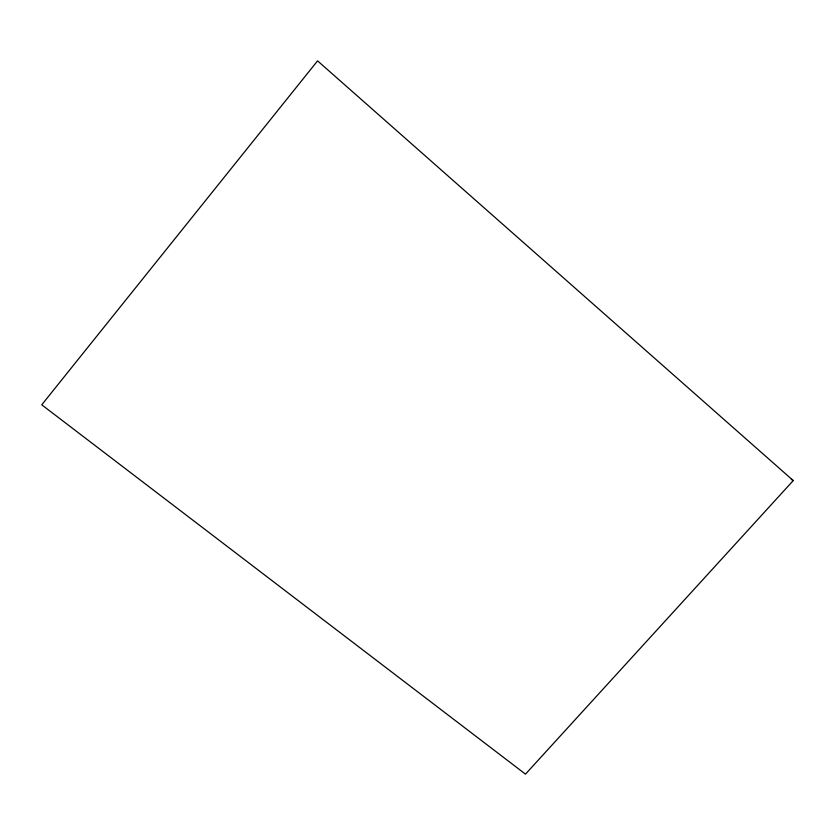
<?xml version="1.0" encoding="UTF-8"?>
<svg xmlns="http://www.w3.org/2000/svg" width="835" height="835" viewBox="0 0 835 835"><rect width="100%" height="100%" fill="white"/><g stroke="black" fill="none" stroke-linecap="round" stroke-linejoin="round"><path stroke-width="1.25" d="M793.25 480.574L525.486 774.139L41.75 404.808L317.571 60.861L793.25 480.574L791.277 479.353"/></g></svg>
